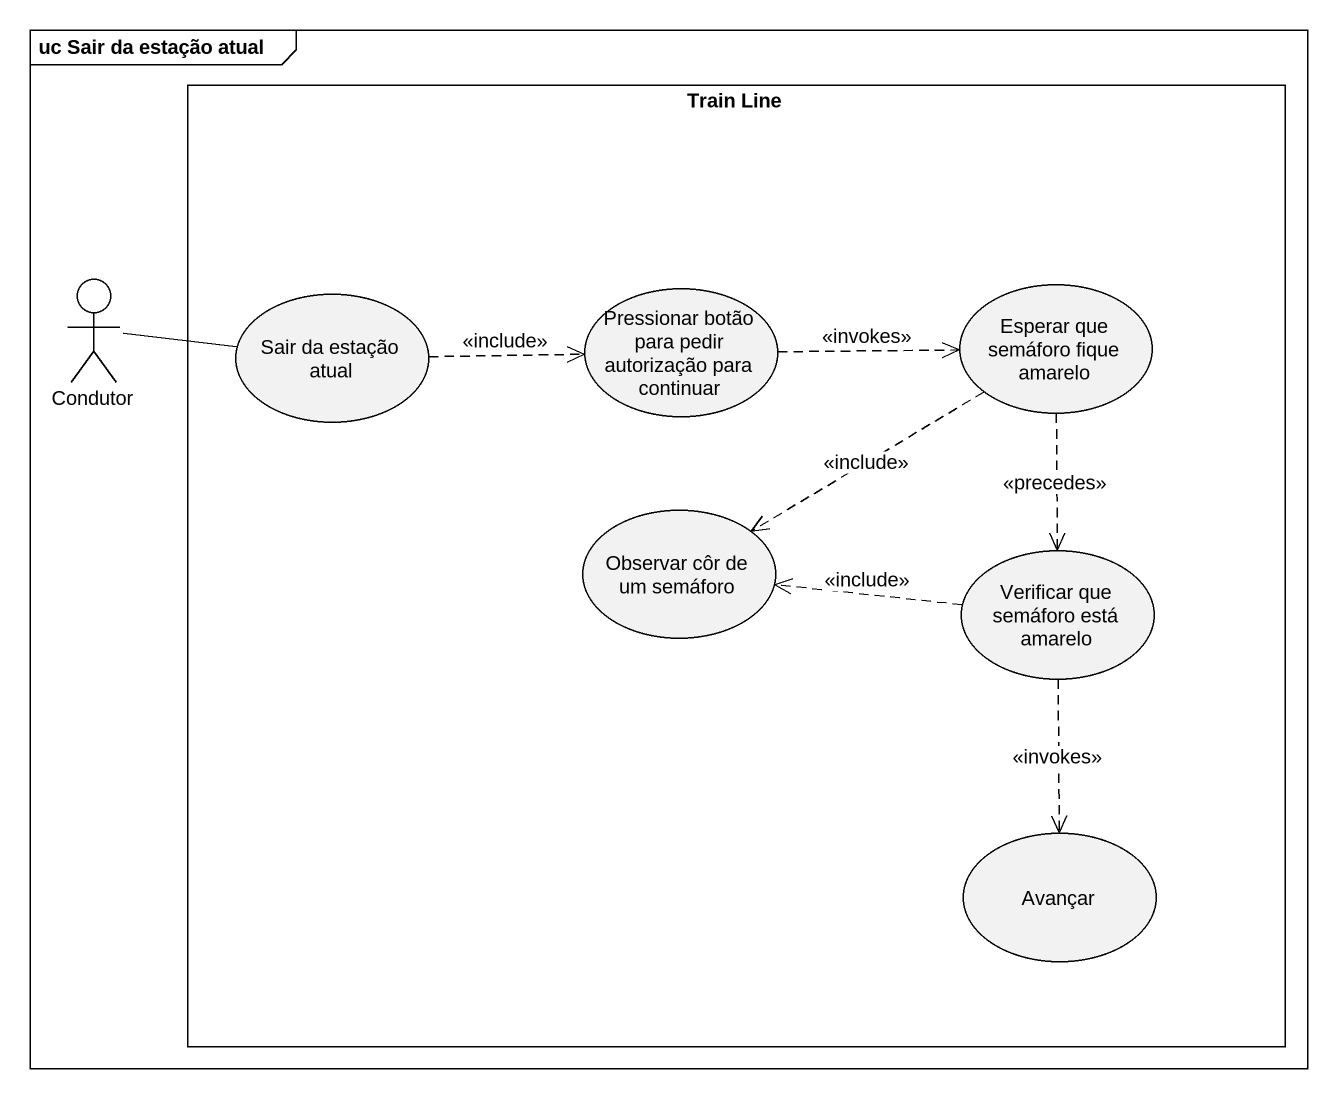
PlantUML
@startuml
mainframe uc Sair da estação atual
rectangle "Train Line" as Train_Line {
  usecase "Sair da estação atual" as Sair_da_estação_atual
  usecase "Pressionar botão para pedir autorização para continuar" as Pressionar_botão_para_pedir
  usecase "Esperar que semáforo fique amarelo" as Esperar_que_semáforo_fique
  usecase "Observar côr de um semáforo" as Observar_côr_de_um_semáforo
  usecase "Verificar que semáforo está amarelo" as Verificar_que_semáforo_está
  usecase Avançar
}
actor Condutor
Condutor -right- Sair_da_estação_atual
Sair_da_estação_atual .right.> Pressionar_botão_para_pedir : <<include>>
Pressionar_botão_para_pedir .right.> Esperar_que_semáforo_fique : <<invokes>>
Esperar_que_semáforo_fique .left.> Observar_côr_de_um_semáforo : <<include>>
Esperar_que_semáforo_fique ..> Verificar_que_semáforo_está : <<precedes>>
Verificar_que_semáforo_está .left.> Observar_côr_de_um_semáforo : <<include>>
Verificar_que_semáforo_está ..> Avançar : <<invokes>>
@enduml
